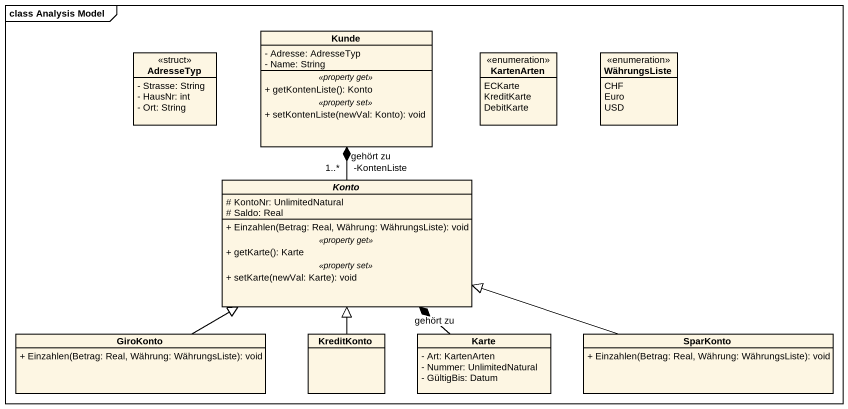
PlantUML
@startuml
mainframe class Analysis Model
hide circle
hide empty members
skinparam classAttributeIconSize 0
class AdresseTyp <<struct>> {
  - Strasse: String
  - HausNr: int
  - Ort: String
}
class Kunde {
  - Adresse: AdresseTyp
  - Name: String
  .. <<property get>> ..
  + getKontenListe(): Konto
  .. <<property set>> ..
  + setKontenListe(newVal: Konto): void
}
enum KartenArten {
  ECKarte
  KreditKarte
  DebitKarte
}
enum WährungsListe {
  CHF
  Euro
  USD
}
abstract class Konto {
  # KontoNr: UnlimitedNatural
  # Saldo: Real
  --
  + Einzahlen(Betrag: Real, Währung: WährungsListe): void
  .. <<property get>> ..
  + getKarte(): Karte
  .. <<property set>> ..
  + setKarte(newVal: Karte): void
}
class GiroKonto {
  + Einzahlen(Betrag: Real, Währung: WährungsListe): void
}
class KreditKonto
class Karte {
  - Art: KartenArten
  - Nummer: UnlimitedNatural
  - GültigBis: Datum
}
class SparKonto {
  + Einzahlen(Betrag: Real, Währung: WährungsListe): void
}
Konto "-KontenListe\n1..*" -up-* Kunde : gehört zu
GiroKonto -right-|> Konto
KreditKonto -up-|> Konto
Karte -up-* Konto : gehört zu
SparKonto -left-|> Konto
@enduml
